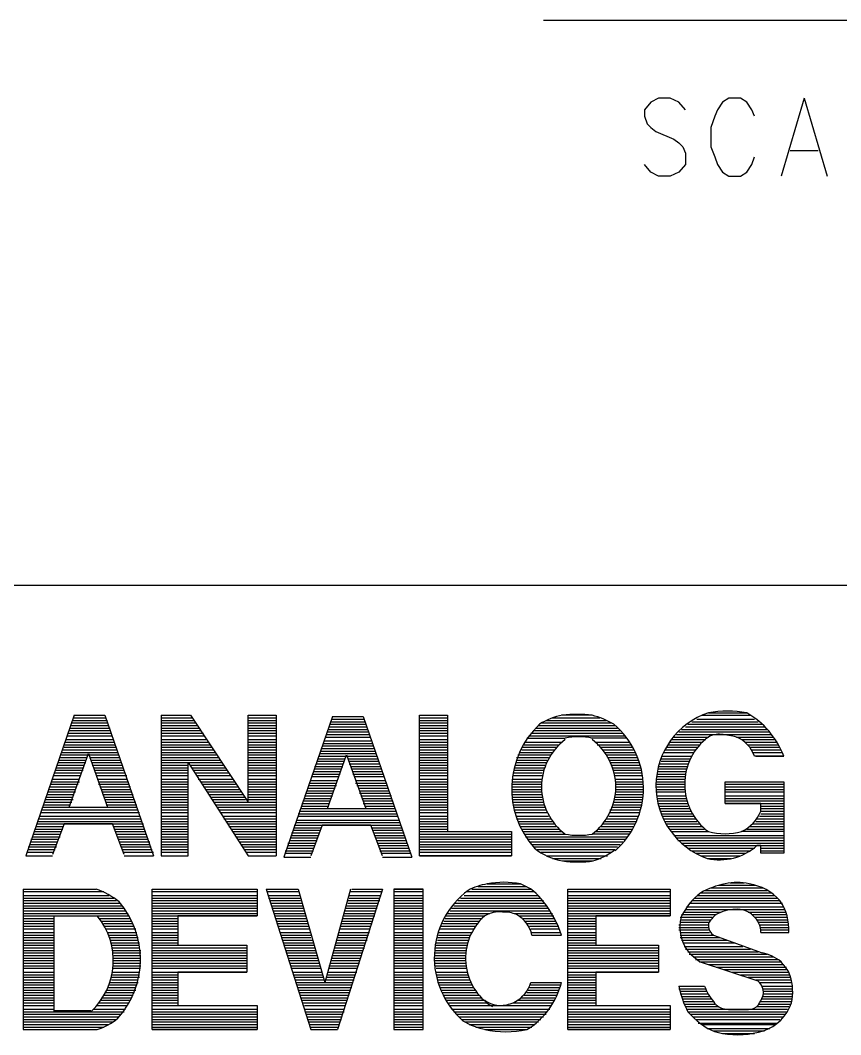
# Model space of a CAD drawing. Extents: x 11.9 to 28.1, y 10.8 to 21.2.
# Drawn here: x 25.938 to 26.579, y 11.697 to 12.491 of the extents above; entities that cross this region are included whole.
import ezdxf

# ---------------------------------------------------------------- set-up
doc = ezdxf.new("R2010")
doc.units = 0
doc.header["$MEASUREMENT"] = 0
doc.layers.add('LAYNR1', color=2, linetype='Continuous')

msp = doc.modelspace()

# ---------------------------------------------------------------- linework, layer by layer
at = {"layer": 'LAYNR1', "color": 7}
for points in [[(26.347, 12.491), (26.997, 12.491)], [(26.458, 12.421), (26.453, 12.427), (26.446, 12.43), (26.437, 12.43), (26.431, 12.427), (26.426, 12.421), (26.426, 12.416)], [(26.512, 12.416), (26.51, 12.421), (26.506, 12.427), (26.501, 12.43), (26.492, 12.43), (26.487, 12.427), (26.483, 12.421), (26.481, 12.416)], [(26.551, 12.43), (26.533, 12.369)], [(26.551, 12.43), (26.569, 12.369)], [(26.426, 12.416), (26.428, 12.41), (26.431, 12.407), (26.435, 12.404), (26.449, 12.398), (26.453, 12.395), (26.456, 12.392)], [(26.481, 12.416), (26.478, 12.407), (26.478, 12.392)], [(26.456, 12.392), (26.458, 12.387), (26.458, 12.378), (26.453, 12.372), (26.446, 12.369)], [(26.478, 12.392), (26.481, 12.384), (26.483, 12.378), (26.487, 12.372), (26.492, 12.369)], [(26.54, 12.389), (26.562, 12.389)], [(26.501, 12.369), (26.506, 12.372), (26.51, 12.378), (26.512, 12.384)], [(26.437, 12.369), (26.431, 12.372), (26.426, 12.378)], [(26.446, 12.369), (26.437, 12.369)], [(26.492, 12.369), (26.501, 12.369)], [(23.389, 12.049), (28.093, 12.049)], [(25.98, 11.947), (25.942, 11.837)], [(25.979, 11.943), (26.006, 11.943)], [(25.98, 11.947), (26.004, 11.947)], [(25.98, 11.945), (26.005, 11.945)], [(26.004, 11.947), (26.042, 11.837)], [(26.048, 11.947), (26.048, 11.837)], [(26.048, 11.947), (26.071, 11.947)], [(26.048, 11.945), (26.072, 11.945)], [(26.048, 11.943), (26.074, 11.943)], [(26.071, 11.947), (26.116, 11.879)], [(26.116, 11.947), (26.138, 11.947)], [(26.116, 11.879), (26.116, 11.947)], [(26.116, 11.947), (26.138, 11.947)], [(26.116, 11.945), (26.138, 11.945)], [(26.116, 11.943), (26.138, 11.943)], [(26.138, 11.947), (26.138, 11.837)], [(26.182, 11.946), (26.144, 11.836)], [(26.181, 11.944), (26.207, 11.944)], [(26.181, 11.942), (26.207, 11.942)], [(26.182, 11.946), (26.206, 11.946)], [(26.206, 11.946), (26.244, 11.836)], [(26.25, 11.947), (26.272, 11.947)], [(26.25, 11.837), (26.25, 11.947)], [(26.25, 11.947), (26.272, 11.947)], [(26.25, 11.945), (26.272, 11.945)], [(26.25, 11.943), (26.272, 11.943)], [(26.272, 11.947), (26.272, 11.856)], [(26.349, 11.943), (26.396, 11.943)], [(26.354, 11.945), (26.391, 11.945)], [(26.385, 11.947), (26.361, 11.947)], [(26.463, 11.942), (26.515, 11.942)], [(26.467, 11.944), (26.512, 11.944)], [(26.471, 11.947), (26.509, 11.947)], [(26.476, 11.949), (26.506, 11.949)], [(25.976, 11.935), (26.008, 11.935)], [(25.977, 11.939), (26.007, 11.939)], [(25.977, 11.937), (26.008, 11.937)], [(25.978, 11.941), (26.006, 11.941)], [(26.048, 11.941), (26.075, 11.941)], [(26.048, 11.939), (26.077, 11.939)], [(26.048, 11.937), (26.078, 11.937)], [(26.048, 11.935), (26.079, 11.935)], [(26.116, 11.941), (26.138, 11.941)], [(26.116, 11.939), (26.138, 11.939)], [(26.116, 11.937), (26.138, 11.937)], [(26.116, 11.935), (26.138, 11.935)], [(26.178, 11.934), (26.21, 11.934)], [(26.179, 11.938), (26.209, 11.938)], [(26.179, 11.936), (26.209, 11.936)], [(26.18, 11.94), (26.208, 11.94)], [(26.25, 11.941), (26.272, 11.941)], [(26.25, 11.939), (26.272, 11.939)], [(26.25, 11.937), (26.272, 11.937)], [(26.25, 11.935), (26.272, 11.935)], [(26.339, 11.935), (26.407, 11.935)], [(26.341, 11.937), (26.405, 11.937)], [(26.343, 11.939), (26.403, 11.939)], [(26.345, 11.941), (26.4, 11.941)], [(26.453, 11.934), (26.524, 11.934)], [(26.455, 11.936), (26.522, 11.936)], [(26.458, 11.938), (26.52, 11.938)], [(26.46, 11.94), (26.518, 11.94)], [(25.973, 11.926), (26.011, 11.926)], [(25.974, 11.928), (26.011, 11.928)], [(25.975, 11.933), (26.009, 11.933)], [(25.975, 11.931), (26.01, 11.931)], [(26.048, 11.933), (26.081, 11.933)], [(26.048, 11.931), (26.082, 11.931)], [(26.048, 11.928), (26.083, 11.928)], [(26.048, 11.926), (26.085, 11.926)], [(26.116, 11.933), (26.138, 11.933)], [(26.116, 11.931), (26.138, 11.931)], [(26.116, 11.928), (26.138, 11.928)], [(26.116, 11.926), (26.138, 11.926)], [(26.176, 11.93), (26.212, 11.93)], [(26.176, 11.927), (26.212, 11.927)], [(26.177, 11.932), (26.211, 11.932)], [(26.25, 11.933), (26.272, 11.933)], [(26.25, 11.931), (26.272, 11.931)], [(26.25, 11.928), (26.272, 11.928)], [(26.25, 11.926), (26.272, 11.926)], [(26.333, 11.926), (26.361, 11.926)], [(26.334, 11.929), (26.364, 11.929)], [(26.336, 11.931), (26.411, 11.931)], [(26.337, 11.933), (26.409, 11.933)], [(26.412, 11.929), (26.384, 11.929)], [(26.388, 11.926), (26.414, 11.926)], [(26.446, 11.926), (26.471, 11.926)], [(26.447, 11.928), (26.474, 11.928)], [(26.449, 11.93), (26.476, 11.93)], [(26.451, 11.932), (26.525, 11.932)], [(26.498, 11.93), (26.527, 11.93)], [(26.502, 11.928), (26.528, 11.928)], [(26.505, 11.926), (26.53, 11.926)], [(25.97, 11.918), (26.014, 11.918)], [(25.971, 11.92), (26.013, 11.92)], [(25.972, 11.924), (26.012, 11.924)], [(25.972, 11.922), (26.013, 11.922)], [(26.048, 11.924), (26.086, 11.924)], [(26.048, 11.922), (26.087, 11.922)], [(26.048, 11.92), (26.089, 11.92)], [(26.048, 11.918), (26.09, 11.918)], [(26.116, 11.924), (26.138, 11.924)], [(26.116, 11.922), (26.138, 11.922)], [(26.116, 11.92), (26.138, 11.92)], [(26.116, 11.918), (26.138, 11.918)], [(26.173, 11.921), (26.214, 11.921)], [(26.173, 11.919), (26.215, 11.919)], [(26.174, 11.923), (26.214, 11.923)], [(26.175, 11.925), (26.213, 11.925)], [(26.25, 11.924), (26.272, 11.924)], [(26.25, 11.922), (26.272, 11.922)], [(26.25, 11.92), (26.272, 11.92)], [(26.25, 11.918), (26.272, 11.918)], [(26.328, 11.918), (26.354, 11.918)], [(26.33, 11.922), (26.357, 11.922)], [(26.33, 11.92), (26.355, 11.92)], [(26.332, 11.924), (26.359, 11.924)], [(26.389, 11.924), (26.415, 11.924)], [(26.392, 11.922), (26.416, 11.922)], [(26.393, 11.92), (26.418, 11.92)], [(26.395, 11.918), (26.419, 11.918)], [(26.441, 11.918), (26.465, 11.918)], [(26.442, 11.92), (26.466, 11.92)], [(26.443, 11.922), (26.468, 11.922)], [(26.445, 11.924), (26.469, 11.924)], [(26.507, 11.924), (26.531, 11.924)], [(26.509, 11.922), (26.532, 11.922)], [(26.51, 11.92), (26.533, 11.92)], [(26.511, 11.918), (26.534, 11.918)], [(25.967, 11.91), (25.989, 11.91)], [(25.968, 11.912), (25.989, 11.912)], [(25.969, 11.914), (25.99, 11.914)], [(25.97, 11.916), (26.015, 11.916)], [(25.976, 11.875), (25.991, 11.917)], [(25.991, 11.917), (26.006, 11.875)], [(25.992, 11.914), (26.016, 11.914)], [(25.993, 11.912), (26.016, 11.912)], [(25.994, 11.91), (26.017, 11.91)], [(26.048, 11.916), (26.091, 11.916)], [(26.048, 11.914), (26.093, 11.914)], [(26.048, 11.912), (26.094, 11.912)], [(26.048, 11.91), (26.096, 11.91)], [(26.069, 11.837), (26.069, 11.91)], [(26.069, 11.91), (26.116, 11.837)], [(26.116, 11.916), (26.138, 11.916)], [(26.116, 11.914), (26.138, 11.914)], [(26.116, 11.912), (26.138, 11.912)], [(26.116, 11.91), (26.138, 11.91)], [(26.17, 11.911), (26.191, 11.911)], [(26.171, 11.915), (26.217, 11.915)], [(26.171, 11.913), (26.192, 11.913)], [(26.172, 11.917), (26.216, 11.917)], [(26.178, 11.874), (26.193, 11.916)], [(26.193, 11.916), (26.208, 11.874)], [(26.194, 11.913), (26.217, 11.913)], [(26.195, 11.911), (26.218, 11.911)], [(26.25, 11.916), (26.272, 11.916)], [(26.25, 11.914), (26.272, 11.914)], [(26.25, 11.912), (26.272, 11.912)], [(26.25, 11.91), (26.272, 11.91)], [(26.325, 11.91), (26.349, 11.91)], [(26.326, 11.914), (26.351, 11.914)], [(26.326, 11.912), (26.35, 11.912)], [(26.327, 11.916), (26.353, 11.916)], [(26.396, 11.916), (26.42, 11.916)], [(26.397, 11.914), (26.42, 11.914)], [(26.399, 11.912), (26.421, 11.912)], [(26.399, 11.91), (26.422, 11.91)], [(26.439, 11.913), (26.462, 11.913)], [(26.439, 11.911), (26.461, 11.911)], [(26.44, 11.915), (26.463, 11.915)], [(26.535, 11.915), (26.512, 11.915)], [(26.513, 11.915), (26.535, 11.915)], [(25.964, 11.902), (25.986, 11.902)], [(25.965, 11.904), (25.987, 11.904)], [(25.966, 11.906), (25.987, 11.906)], [(25.967, 11.908), (25.988, 11.908)], [(25.994, 11.908), (26.018, 11.908)], [(25.995, 11.906), (26.018, 11.906)], [(25.996, 11.904), (26.019, 11.904)], [(25.997, 11.902), (26.02, 11.902)], [(26.048, 11.908), (26.069, 11.908)], [(26.048, 11.906), (26.069, 11.906)], [(26.048, 11.904), (26.069, 11.904)], [(26.048, 11.902), (26.069, 11.902)], [(26.071, 11.908), (26.097, 11.908)], [(26.072, 11.906), (26.098, 11.906)], [(26.073, 11.904), (26.099, 11.904)], [(26.075, 11.902), (26.101, 11.902)], [(26.116, 11.908), (26.138, 11.908)], [(26.116, 11.906), (26.138, 11.906)], [(26.116, 11.904), (26.138, 11.904)], [(26.116, 11.902), (26.138, 11.902)], [(26.167, 11.903), (26.188, 11.903)], [(26.168, 11.907), (26.19, 11.907)], [(26.168, 11.905), (26.189, 11.905)], [(26.169, 11.909), (26.19, 11.909)], [(26.195, 11.909), (26.219, 11.909)], [(26.196, 11.907), (26.219, 11.907)], [(26.197, 11.905), (26.22, 11.905)], [(26.198, 11.903), (26.221, 11.903)], [(26.25, 11.908), (26.272, 11.908)], [(26.25, 11.906), (26.272, 11.906)], [(26.25, 11.904), (26.272, 11.904)], [(26.25, 11.902), (26.272, 11.902)], [(26.323, 11.902), (26.346, 11.902)], [(26.324, 11.906), (26.348, 11.906)], [(26.324, 11.904), (26.347, 11.904)], [(26.325, 11.908), (26.348, 11.908)], [(26.4, 11.908), (26.423, 11.908)], [(26.401, 11.906), (26.423, 11.906)], [(26.402, 11.904), (26.424, 11.904)], [(26.402, 11.902), (26.424, 11.902)], [(26.436, 11.903), (26.459, 11.903)], [(26.437, 11.907), (26.46, 11.907)], [(26.437, 11.905), (26.459, 11.905)], [(26.438, 11.909), (26.46, 11.909)], [(25.962, 11.895), (25.984, 11.895)], [(25.963, 11.897), (25.984, 11.897)], [(25.964, 11.9), (25.985, 11.9)], [(25.997, 11.9), (26.021, 11.9)], [(25.998, 11.897), (26.021, 11.897)], [(25.999, 11.895), (26.022, 11.895)], [(26.048, 11.9), (26.069, 11.9)], [(26.048, 11.897), (26.069, 11.897)], [(26.048, 11.895), (26.069, 11.895)], [(26.076, 11.9), (26.102, 11.9)], [(26.077, 11.897), (26.104, 11.897)], [(26.079, 11.895), (26.105, 11.895)], [(26.116, 11.9), (26.138, 11.9)], [(26.116, 11.897), (26.138, 11.897)], [(26.116, 11.895), (26.138, 11.895)], [(26.164, 11.894), (26.185, 11.894)], [(26.165, 11.896), (26.186, 11.896)], [(26.166, 11.901), (26.188, 11.901)], [(26.166, 11.899), (26.187, 11.899)], [(26.198, 11.901), (26.222, 11.901)], [(26.199, 11.899), (26.222, 11.899)], [(26.2, 11.896), (26.223, 11.896)], [(26.2, 11.894), (26.224, 11.894)], [(26.25, 11.9), (26.272, 11.9)], [(26.25, 11.897), (26.272, 11.897)], [(26.25, 11.895), (26.272, 11.895)], [(26.323, 11.9), (26.346, 11.9)], [(26.323, 11.897), (26.346, 11.897)], [(26.323, 11.895), (26.346, 11.895)], [(26.403, 11.9), (26.424, 11.9)], [(26.403, 11.897), (26.424, 11.897)], [(26.403, 11.895), (26.425, 11.895)], [(26.435, 11.895), (26.458, 11.895)], [(26.436, 11.901), (26.458, 11.901)], [(26.436, 11.899), (26.458, 11.899)], [(26.436, 11.897), (26.458, 11.897)], [(26.489, 11.895), (26.535, 11.895)], [(26.489, 11.878), (26.489, 11.895)], [(26.489, 11.895), (26.535, 11.895)], [(26.535, 11.895), (26.535, 11.839)], [(25.959, 11.887), (25.981, 11.887)], [(25.96, 11.889), (25.981, 11.889)], [(25.961, 11.891), (25.982, 11.891)], [(25.962, 11.893), (25.983, 11.893)], [(25.999, 11.893), (26.023, 11.893)], [(26, 11.891), (26.024, 11.891)], [(26.001, 11.889), (26.024, 11.889)], [(26.002, 11.887), (26.025, 11.887)], [(26.048, 11.893), (26.069, 11.893)], [(26.048, 11.891), (26.069, 11.891)], [(26.048, 11.889), (26.069, 11.889)], [(26.048, 11.887), (26.069, 11.887)], [(26.08, 11.893), (26.106, 11.893)], [(26.081, 11.891), (26.108, 11.891)], [(26.083, 11.889), (26.109, 11.889)], [(26.084, 11.887), (26.11, 11.887)], [(26.116, 11.893), (26.138, 11.893)], [(26.116, 11.891), (26.138, 11.891)], [(26.116, 11.889), (26.138, 11.889)], [(26.116, 11.887), (26.138, 11.887)], [(26.161, 11.886), (26.182, 11.886)], [(26.162, 11.888), (26.183, 11.888)], [(26.163, 11.892), (26.185, 11.892)], [(26.163, 11.89), (26.184, 11.89)], [(26.201, 11.892), (26.225, 11.892)], [(26.202, 11.89), (26.225, 11.89)], [(26.203, 11.888), (26.226, 11.888)], [(26.203, 11.886), (26.227, 11.886)], [(26.25, 11.893), (26.272, 11.893)], [(26.25, 11.891), (26.272, 11.891)], [(26.25, 11.889), (26.272, 11.889)], [(26.25, 11.887), (26.272, 11.887)], [(26.322, 11.893), (26.345, 11.893)], [(26.322, 11.891), (26.345, 11.891)], [(26.322, 11.889), (26.345, 11.889)], [(26.322, 11.887), (26.346, 11.887)], [(26.403, 11.893), (26.425, 11.893)], [(26.403, 11.891), (26.425, 11.891)], [(26.403, 11.889), (26.425, 11.889)], [(26.403, 11.887), (26.425, 11.887)], [(26.435, 11.893), (26.457, 11.893)], [(26.435, 11.891), (26.458, 11.891)], [(26.435, 11.889), (26.458, 11.889)], [(26.436, 11.887), (26.458, 11.887)], [(26.489, 11.893), (26.535, 11.893)], [(26.489, 11.891), (26.535, 11.891)], [(26.489, 11.889), (26.535, 11.889)], [(26.489, 11.887), (26.535, 11.887)], [(25.957, 11.881), (25.979, 11.881)], [(25.957, 11.879), (25.978, 11.879)], [(25.958, 11.883), (25.979, 11.883)], [(25.959, 11.885), (25.98, 11.885)], [(26.002, 11.885), (26.026, 11.885)], [(26.003, 11.883), (26.026, 11.883)], [(26.004, 11.881), (26.027, 11.881)], [(26.005, 11.879), (26.028, 11.879)], [(26.048, 11.885), (26.069, 11.885)], [(26.048, 11.883), (26.069, 11.883)], [(26.048, 11.881), (26.069, 11.881)], [(26.048, 11.879), (26.069, 11.879)], [(26.085, 11.885), (26.112, 11.885)], [(26.087, 11.883), (26.113, 11.883)], [(26.088, 11.881), (26.114, 11.881)], [(26.089, 11.879), (26.138, 11.879)], [(26.116, 11.885), (26.138, 11.885)], [(26.116, 11.883), (26.138, 11.883)], [(26.116, 11.881), (26.138, 11.881)], [(26.158, 11.878), (26.179, 11.878)], [(26.159, 11.88), (26.18, 11.88)], [(26.16, 11.884), (26.182, 11.884)], [(26.16, 11.882), (26.181, 11.882)], [(26.204, 11.884), (26.228, 11.884)], [(26.205, 11.882), (26.228, 11.882)], [(26.206, 11.88), (26.229, 11.88)], [(26.206, 11.878), (26.23, 11.878)], [(26.25, 11.885), (26.272, 11.885)], [(26.25, 11.883), (26.272, 11.883)], [(26.25, 11.881), (26.272, 11.881)], [(26.25, 11.879), (26.272, 11.879)], [(26.322, 11.885), (26.346, 11.885)], [(26.323, 11.883), (26.346, 11.883)], [(26.323, 11.881), (26.346, 11.881)], [(26.323, 11.879), (26.347, 11.879)], [(26.402, 11.881), (26.424, 11.881)], [(26.402, 11.879), (26.424, 11.879)], [(26.403, 11.885), (26.425, 11.885)], [(26.403, 11.883), (26.425, 11.883)], [(26.436, 11.884), (26.458, 11.884)], [(26.436, 11.882), (26.459, 11.882)], [(26.436, 11.88), (26.459, 11.88)], [(26.437, 11.878), (26.46, 11.878)], [(26.489, 11.884), (26.535, 11.884)], [(26.489, 11.882), (26.535, 11.882)], [(26.489, 11.88), (26.535, 11.88)], [(26.489, 11.878), (26.535, 11.878)], [(26.517, 11.878), (26.489, 11.878)], [(26.517, 11.872), (26.517, 11.878)], [(25.954, 11.873), (26.03, 11.873)], [(25.954, 11.871), (26.031, 11.871)], [(25.955, 11.875), (26.029, 11.875)], [(25.956, 11.877), (25.977, 11.877)], [(25.976, 11.875), (26.006, 11.875)], [(26.005, 11.877), (26.029, 11.877)], [(26.048, 11.877), (26.069, 11.877)], [(26.048, 11.875), (26.069, 11.875)], [(26.048, 11.873), (26.069, 11.873)], [(26.048, 11.871), (26.069, 11.871)], [(26.091, 11.877), (26.138, 11.877)], [(26.092, 11.875), (26.138, 11.875)], [(26.093, 11.873), (26.138, 11.873)], [(26.095, 11.871), (26.138, 11.871)], [(26.156, 11.872), (26.232, 11.872)], [(26.157, 11.874), (26.231, 11.874)], [(26.158, 11.876), (26.179, 11.876)], [(26.178, 11.874), (26.208, 11.874)], [(26.207, 11.876), (26.23, 11.876)], [(26.25, 11.877), (26.272, 11.877)], [(26.25, 11.875), (26.272, 11.875)], [(26.25, 11.873), (26.272, 11.873)], [(26.25, 11.871), (26.272, 11.871)], [(26.324, 11.877), (26.348, 11.877)], [(26.324, 11.875), (26.348, 11.875)], [(26.324, 11.873), (26.349, 11.873)], [(26.325, 11.871), (26.35, 11.871)], [(26.399, 11.873), (26.423, 11.873)], [(26.399, 11.871), (26.422, 11.871)], [(26.4, 11.875), (26.423, 11.875)], [(26.401, 11.877), (26.424, 11.877)], [(26.437, 11.876), (26.46, 11.876)], [(26.438, 11.874), (26.461, 11.874)], [(26.439, 11.872), (26.462, 11.872)], [(26.517, 11.876), (26.535, 11.876)], [(26.517, 11.874), (26.535, 11.874)], [(26.517, 11.872), (26.535, 11.872)], [(25.951, 11.864), (26.033, 11.864)], [(25.952, 11.866), (26.032, 11.866)], [(25.953, 11.868), (26.031, 11.868)], [(26.048, 11.868), (26.069, 11.868)], [(26.048, 11.866), (26.069, 11.866)], [(26.048, 11.864), (26.069, 11.864)], [(26.096, 11.868), (26.138, 11.868)], [(26.097, 11.866), (26.138, 11.866)], [(26.099, 11.864), (26.138, 11.864)], [(26.153, 11.863), (26.235, 11.863)], [(26.154, 11.865), (26.234, 11.865)], [(26.155, 11.87), (26.232, 11.87)], [(26.155, 11.868), (26.233, 11.868)], [(26.25, 11.868), (26.272, 11.868)], [(26.25, 11.866), (26.272, 11.866)], [(26.25, 11.864), (26.272, 11.864)], [(26.326, 11.868), (26.351, 11.868)], [(26.326, 11.866), (26.353, 11.866)], [(26.327, 11.864), (26.354, 11.864)], [(26.395, 11.864), (26.42, 11.864)], [(26.396, 11.866), (26.42, 11.866)], [(26.398, 11.868), (26.421, 11.868)], [(26.439, 11.87), (26.463, 11.87)], [(26.44, 11.868), (26.465, 11.868)], [(26.441, 11.866), (26.466, 11.866)], [(26.442, 11.864), (26.467, 11.864)], [(26.513, 11.864), (26.535, 11.864)], [(26.514, 11.866), (26.535, 11.866)], [(26.516, 11.868), (26.535, 11.868)], [(26.517, 11.87), (26.535, 11.87)], [(25.949, 11.858), (25.971, 11.858)], [(25.949, 11.856), (25.97, 11.856)], [(25.95, 11.86), (25.971, 11.86)], [(25.951, 11.862), (26.034, 11.862)], [(25.972, 11.862), (25.963, 11.838)], [(26.01, 11.862), (25.972, 11.862)], [(26.019, 11.838), (26.01, 11.862)], [(26.011, 11.86), (26.034, 11.86)], [(26.012, 11.858), (26.035, 11.858)], [(26.012, 11.856), (26.036, 11.856)], [(26.048, 11.862), (26.069, 11.862)], [(26.048, 11.86), (26.069, 11.86)], [(26.048, 11.858), (26.069, 11.858)], [(26.048, 11.856), (26.069, 11.856)], [(26.1, 11.862), (26.138, 11.862)], [(26.101, 11.86), (26.138, 11.86)], [(26.103, 11.858), (26.138, 11.858)], [(26.104, 11.856), (26.138, 11.856)], [(26.15, 11.855), (26.172, 11.855)], [(26.151, 11.857), (26.172, 11.857)], [(26.152, 11.861), (26.235, 11.861)], [(26.152, 11.859), (26.173, 11.859)], [(26.174, 11.861), (26.165, 11.837)], [(26.212, 11.861), (26.174, 11.861)], [(26.221, 11.837), (26.212, 11.861)], [(26.213, 11.859), (26.236, 11.859)], [(26.213, 11.857), (26.237, 11.857)], [(26.214, 11.855), (26.238, 11.855)], [(26.25, 11.862), (26.272, 11.862)], [(26.25, 11.86), (26.272, 11.86)], [(26.25, 11.858), (26.272, 11.858)], [(26.25, 11.856), (26.322, 11.856)], [(26.272, 11.856), (26.322, 11.856)], [(26.322, 11.856), (26.322, 11.837)], [(26.328, 11.862), (26.355, 11.862)], [(26.329, 11.86), (26.357, 11.86)], [(26.33, 11.858), (26.359, 11.858)], [(26.331, 11.856), (26.361, 11.856)], [(26.388, 11.856), (26.415, 11.856)], [(26.39, 11.858), (26.416, 11.858)], [(26.392, 11.86), (26.418, 11.86)], [(26.393, 11.862), (26.419, 11.862)], [(26.443, 11.862), (26.469, 11.862)], [(26.444, 11.86), (26.471, 11.86)], [(26.446, 11.858), (26.473, 11.858)], [(26.447, 11.856), (26.476, 11.856)], [(26.535, 11.856), (26.502, 11.856)], [(26.506, 11.858), (26.535, 11.858)], [(26.508, 11.86), (26.535, 11.86)], [(26.511, 11.862), (26.535, 11.862)], [(25.946, 11.85), (25.968, 11.85)], [(25.946, 11.848), (25.967, 11.848)], [(25.947, 11.852), (25.969, 11.852)], [(25.948, 11.854), (25.969, 11.854)], [(26.013, 11.854), (26.036, 11.854)], [(26.014, 11.852), (26.037, 11.852)], [(26.014, 11.85), (26.038, 11.85)], [(26.015, 11.848), (26.039, 11.848)], [(26.048, 11.854), (26.069, 11.854)], [(26.048, 11.852), (26.069, 11.852)], [(26.048, 11.85), (26.069, 11.85)], [(26.048, 11.848), (26.069, 11.848)], [(26.105, 11.854), (26.138, 11.854)], [(26.107, 11.852), (26.138, 11.852)], [(26.108, 11.85), (26.138, 11.85)], [(26.109, 11.848), (26.138, 11.848)], [(26.147, 11.847), (26.169, 11.847)], [(26.148, 11.849), (26.17, 11.849)], [(26.149, 11.851), (26.17, 11.851)], [(26.15, 11.853), (26.171, 11.853)], [(26.215, 11.853), (26.238, 11.853)], [(26.216, 11.851), (26.239, 11.851)], [(26.216, 11.849), (26.24, 11.849)], [(26.217, 11.847), (26.24, 11.847)], [(26.25, 11.854), (26.322, 11.854)], [(26.25, 11.852), (26.322, 11.852)], [(26.25, 11.85), (26.322, 11.85)], [(26.25, 11.848), (26.322, 11.848)], [(26.332, 11.854), (26.364, 11.854)], [(26.333, 11.852), (26.412, 11.852)], [(26.335, 11.85), (26.411, 11.85)], [(26.336, 11.848), (26.409, 11.848)], [(26.414, 11.854), (26.385, 11.854)], [(26.449, 11.853), (26.535, 11.853)], [(26.451, 11.851), (26.535, 11.851)], [(26.452, 11.849), (26.535, 11.849)], [(26.455, 11.847), (26.535, 11.847)], [(25.943, 11.84), (25.964, 11.84)], [(25.944, 11.844), (25.966, 11.844)], [(25.944, 11.842), (25.965, 11.842)], [(25.945, 11.846), (25.966, 11.846)], [(26.016, 11.846), (26.039, 11.846)], [(26.017, 11.844), (26.04, 11.844)], [(26.018, 11.842), (26.041, 11.842)], [(26.018, 11.84), (26.042, 11.84)], [(26.048, 11.846), (26.069, 11.846)], [(26.048, 11.844), (26.069, 11.844)], [(26.048, 11.842), (26.069, 11.842)], [(26.048, 11.84), (26.069, 11.84)], [(26.111, 11.846), (26.138, 11.846)], [(26.112, 11.844), (26.138, 11.844)], [(26.113, 11.842), (26.138, 11.842)], [(26.115, 11.84), (26.138, 11.84)], [(26.145, 11.841), (26.167, 11.841)], [(26.145, 11.839), (26.166, 11.839)], [(26.146, 11.843), (26.167, 11.843)], [(26.147, 11.845), (26.168, 11.845)], [(26.218, 11.845), (26.241, 11.845)], [(26.219, 11.843), (26.242, 11.843)], [(26.219, 11.841), (26.243, 11.841)], [(26.22, 11.839), (26.243, 11.839)], [(26.25, 11.846), (26.322, 11.846)], [(26.25, 11.844), (26.322, 11.844)], [(26.25, 11.842), (26.322, 11.842)], [(26.25, 11.84), (26.322, 11.84)], [(26.338, 11.846), (26.407, 11.846)], [(26.34, 11.844), (26.405, 11.844)], [(26.342, 11.842), (26.403, 11.842)], [(26.345, 11.84), (26.4, 11.84)], [(26.457, 11.845), (26.535, 11.845)], [(26.46, 11.843), (26.512, 11.843)], [(26.463, 11.841), (26.509, 11.841)], [(26.466, 11.839), (26.505, 11.839)], [(26.517, 11.845), (26.514, 11.845)], [(26.517, 11.839), (26.517, 11.845)], [(26.517, 11.843), (26.535, 11.843)], [(26.517, 11.841), (26.535, 11.841)], [(26.535, 11.839), (26.517, 11.839)], [(25.942, 11.837), (25.963, 11.837)], [(26.019, 11.837), (26.042, 11.837)], [(26.048, 11.837), (26.069, 11.837)], [(26.048, 11.837), (26.069, 11.837)], [(26.116, 11.837), (26.138, 11.837)], [(26.144, 11.836), (26.165, 11.836)], [(26.221, 11.836), (26.244, 11.836)], [(26.25, 11.837), (26.322, 11.837)], [(26.322, 11.837), (26.25, 11.837)], [(26.349, 11.837), (26.397, 11.837)], [(26.354, 11.835), (26.392, 11.835)], [(26.362, 11.833), (26.385, 11.833)], [(26.47, 11.837), (26.501, 11.837)], [(26.475, 11.835), (26.494, 11.835)], [(26.303, 11.815), (26.329, 11.815)], [(26.493, 11.816), (26.504, 11.816)], [(25.94, 11.811), (25.997, 11.811)], [(25.94, 11.811), (25.94, 11.701)], [(25.94, 11.809), (26.003, 11.809)], [(26.041, 11.811), (26.123, 11.811)], [(26.041, 11.811), (26.123, 11.811)], [(26.041, 11.701), (26.041, 11.811)], [(26.041, 11.809), (26.123, 11.809)], [(26.123, 11.811), (26.123, 11.79)], [(26.13, 11.811), (26.155, 11.811)], [(26.13, 11.811), (26.165, 11.701)], [(26.131, 11.809), (26.156, 11.809)], [(26.155, 11.811), (26.176, 11.738)], [(26.196, 11.811), (26.176, 11.738)], [(26.221, 11.811), (26.186, 11.701)], [(26.196, 11.809), (26.221, 11.809)], [(26.197, 11.811), (26.221, 11.811)], [(26.23, 11.811), (26.253, 11.811)], [(26.23, 11.811), (26.23, 11.701)], [(26.253, 11.811), (26.23, 11.811)], [(26.23, 11.809), (26.253, 11.809)], [(26.253, 11.701), (26.253, 11.811)], [(26.287, 11.809), (26.34, 11.809)], [(26.291, 11.811), (26.337, 11.811)], [(26.296, 11.813), (26.334, 11.813)], [(26.366, 11.811), (26.446, 11.811)], [(26.366, 11.811), (26.446, 11.811)], [(26.366, 11.701), (26.366, 11.811)], [(26.366, 11.809), (26.446, 11.809)], [(26.446, 11.811), (26.446, 11.79)], [(26.47, 11.808), (26.526, 11.808)], [(26.473, 11.81), (26.522, 11.81)], [(26.478, 11.812), (26.519, 11.812)], [(26.484, 11.814), (26.513, 11.814)], [(25.94, 11.806), (26.007, 11.806)], [(25.94, 11.804), (26.011, 11.804)], [(25.94, 11.802), (26.013, 11.802)], [(25.94, 11.8), (26.016, 11.8)], [(26.041, 11.806), (26.123, 11.806)], [(26.041, 11.804), (26.123, 11.804)], [(26.041, 11.802), (26.123, 11.802)], [(26.041, 11.8), (26.123, 11.8)], [(26.132, 11.806), (26.156, 11.806)], [(26.132, 11.804), (26.157, 11.804)], [(26.133, 11.802), (26.157, 11.802)], [(26.134, 11.8), (26.158, 11.8)], [(26.194, 11.802), (26.219, 11.802)], [(26.194, 11.8), (26.218, 11.8)], [(26.195, 11.806), (26.22, 11.806)], [(26.195, 11.804), (26.219, 11.804)], [(26.23, 11.806), (26.253, 11.806)], [(26.23, 11.804), (26.253, 11.804)], [(26.23, 11.802), (26.253, 11.802)], [(26.23, 11.8), (26.253, 11.8)], [(26.278, 11.8), (26.348, 11.8)], [(26.28, 11.802), (26.347, 11.802)], [(26.282, 11.804), (26.345, 11.804)], [(26.285, 11.806), (26.343, 11.806)], [(26.366, 11.806), (26.446, 11.806)], [(26.366, 11.804), (26.446, 11.804)], [(26.366, 11.802), (26.446, 11.802)], [(26.366, 11.8), (26.446, 11.8)], [(26.461, 11.8), (26.534, 11.8)], [(26.463, 11.802), (26.532, 11.802)], [(26.465, 11.804), (26.53, 11.804)], [(26.467, 11.806), (26.528, 11.806)], [(25.94, 11.798), (26.017, 11.798)], [(25.94, 11.796), (26.019, 11.796)], [(25.94, 11.794), (26.02, 11.794)], [(25.94, 11.792), (26.022, 11.792)], [(26.041, 11.798), (26.123, 11.798)], [(26.041, 11.796), (26.123, 11.796)], [(26.041, 11.794), (26.123, 11.794)], [(26.041, 11.792), (26.123, 11.792)], [(26.134, 11.798), (26.159, 11.798)], [(26.135, 11.796), (26.159, 11.796)], [(26.136, 11.794), (26.16, 11.794)], [(26.136, 11.792), (26.16, 11.792)], [(26.191, 11.792), (26.215, 11.792)], [(26.192, 11.796), (26.217, 11.796)], [(26.192, 11.794), (26.216, 11.794)], [(26.193, 11.798), (26.217, 11.798)], [(26.23, 11.798), (26.253, 11.798)], [(26.23, 11.796), (26.253, 11.796)], [(26.23, 11.794), (26.253, 11.794)], [(26.23, 11.792), (26.253, 11.792)], [(26.272, 11.792), (26.305, 11.792)], [(26.274, 11.794), (26.317, 11.794)], [(26.275, 11.796), (26.319, 11.796)], [(26.277, 11.798), (26.35, 11.798)], [(26.316, 11.794), (26.352, 11.794)], [(26.319, 11.796), (26.351, 11.796)], [(26.324, 11.792), (26.354, 11.792)], [(26.366, 11.798), (26.446, 11.798)], [(26.366, 11.796), (26.446, 11.796)], [(26.366, 11.794), (26.446, 11.794)], [(26.366, 11.792), (26.446, 11.792)], [(26.455, 11.791), (26.482, 11.791)], [(26.457, 11.793), (26.486, 11.793)], [(26.458, 11.795), (26.536, 11.795)], [(26.459, 11.797), (26.535, 11.797)], [(26.507, 11.793), (26.536, 11.793)], [(26.51, 11.791), (26.537, 11.791)], [(25.94, 11.79), (26.023, 11.79)], [(25.94, 11.788), (25.964, 11.788)], [(25.94, 11.786), (25.964, 11.786)], [(25.94, 11.784), (25.964, 11.784)], [(25.964, 11.79), (25.964, 11.715)], [(25.964, 11.79), (25.998, 11.79)], [(26, 11.788), (26.024, 11.788)], [(26.001, 11.786), (26.025, 11.786)], [(26.003, 11.784), (26.026, 11.784)], [(26.041, 11.79), (26.123, 11.79)], [(26.041, 11.788), (26.061, 11.788)], [(26.041, 11.786), (26.061, 11.786)], [(26.041, 11.784), (26.061, 11.784)], [(26.123, 11.79), (26.061, 11.79)], [(26.061, 11.79), (26.061, 11.767)], [(26.137, 11.79), (26.161, 11.79)], [(26.138, 11.788), (26.162, 11.788)], [(26.138, 11.786), (26.162, 11.786)], [(26.139, 11.784), (26.163, 11.784)], [(26.189, 11.786), (26.213, 11.786)], [(26.189, 11.784), (26.213, 11.784)], [(26.19, 11.788), (26.214, 11.788)], [(26.191, 11.79), (26.215, 11.79)], [(26.23, 11.79), (26.253, 11.79)], [(26.23, 11.788), (26.253, 11.788)], [(26.23, 11.786), (26.253, 11.786)], [(26.23, 11.784), (26.253, 11.784)], [(26.268, 11.784), (26.296, 11.784)], [(26.269, 11.786), (26.297, 11.786)], [(26.27, 11.788), (26.299, 11.788)], [(26.271, 11.79), (26.301, 11.79)], [(26.328, 11.79), (26.355, 11.79)], [(26.331, 11.788), (26.356, 11.788)], [(26.333, 11.786), (26.357, 11.786)], [(26.334, 11.784), (26.358, 11.784)], [(26.366, 11.79), (26.446, 11.79)], [(26.366, 11.788), (26.388, 11.788)], [(26.366, 11.786), (26.388, 11.786)], [(26.366, 11.784), (26.388, 11.784)], [(26.446, 11.79), (26.388, 11.79)], [(26.388, 11.79), (26.388, 11.767)], [(26.453, 11.783), (26.476, 11.783)], [(26.454, 11.789), (26.479, 11.789)], [(26.454, 11.787), (26.478, 11.787)], [(26.454, 11.785), (26.476, 11.785)], [(26.476, 11.784), (26.476, 11.782)], [(26.512, 11.789), (26.538, 11.789)], [(26.514, 11.787), (26.538, 11.787)], [(26.515, 11.785), (26.538, 11.785)], [(26.516, 11.783), (26.539, 11.783)], [(25.94, 11.782), (25.964, 11.782)], [(25.94, 11.78), (25.964, 11.78)], [(25.94, 11.777), (25.964, 11.777)], [(25.94, 11.775), (25.964, 11.775)], [(26.004, 11.782), (26.027, 11.782)], [(26.005, 11.78), (26.028, 11.78)], [(26.006, 11.777), (26.029, 11.777)], [(26.007, 11.775), (26.029, 11.775)], [(26.041, 11.782), (26.061, 11.782)], [(26.041, 11.78), (26.061, 11.78)], [(26.041, 11.777), (26.061, 11.777)], [(26.041, 11.775), (26.061, 11.775)], [(26.14, 11.782), (26.163, 11.782)], [(26.14, 11.78), (26.164, 11.78)], [(26.141, 11.777), (26.165, 11.777)], [(26.142, 11.775), (26.165, 11.775)], [(26.186, 11.775), (26.21, 11.775)], [(26.187, 11.777), (26.211, 11.777)], [(26.188, 11.782), (26.212, 11.782)], [(26.188, 11.78), (26.211, 11.78)], [(26.23, 11.782), (26.253, 11.782)], [(26.23, 11.78), (26.253, 11.78)], [(26.23, 11.777), (26.253, 11.777)], [(26.23, 11.775), (26.253, 11.775)], [(26.265, 11.777), (26.291, 11.777)], [(26.265, 11.775), (26.29, 11.775)], [(26.266, 11.78), (26.293, 11.78)], [(26.267, 11.782), (26.294, 11.782)], [(26.336, 11.782), (26.359, 11.782)], [(26.337, 11.78), (26.359, 11.78)], [(26.338, 11.777), (26.36, 11.777)], [(26.338, 11.775), (26.361, 11.775)], [(26.366, 11.782), (26.388, 11.782)], [(26.366, 11.78), (26.388, 11.78)], [(26.366, 11.777), (26.388, 11.777)], [(26.366, 11.775), (26.388, 11.775)], [(26.453, 11.781), (26.476, 11.781)], [(26.453, 11.779), (26.476, 11.779)], [(26.454, 11.777), (26.477, 11.777)], [(26.454, 11.775), (26.48, 11.775)], [(26.48, 11.775), (26.518, 11.761)], [(26.517, 11.781), (26.539, 11.781)], [(26.517, 11.779), (26.539, 11.779)], [(26.517, 11.777), (26.539, 11.777)], [(25.94, 11.773), (25.964, 11.773)], [(25.94, 11.771), (25.964, 11.771)], [(25.94, 11.769), (25.964, 11.769)], [(25.94, 11.767), (25.964, 11.767)], [(26.008, 11.773), (26.03, 11.773)], [(26.008, 11.771), (26.03, 11.771)], [(26.009, 11.769), (26.031, 11.769)], [(26.009, 11.767), (26.031, 11.767)], [(26.041, 11.773), (26.061, 11.773)], [(26.041, 11.771), (26.061, 11.771)], [(26.041, 11.769), (26.061, 11.769)], [(26.041, 11.767), (26.115, 11.767)], [(26.061, 11.767), (26.115, 11.767)], [(26.115, 11.767), (26.115, 11.746)], [(26.142, 11.773), (26.165, 11.773)], [(26.143, 11.771), (26.166, 11.771)], [(26.144, 11.769), (26.167, 11.769)], [(26.144, 11.767), (26.168, 11.767)], [(26.184, 11.767), (26.207, 11.767)], [(26.185, 11.771), (26.209, 11.771)], [(26.185, 11.769), (26.208, 11.769)], [(26.186, 11.773), (26.209, 11.773)], [(26.23, 11.773), (26.253, 11.773)], [(26.23, 11.771), (26.253, 11.771)], [(26.23, 11.769), (26.253, 11.769)], [(26.23, 11.767), (26.253, 11.767)], [(26.263, 11.769), (26.288, 11.769)], [(26.263, 11.767), (26.287, 11.767)], [(26.264, 11.773), (26.289, 11.773)], [(26.264, 11.771), (26.289, 11.771)], [(26.366, 11.773), (26.388, 11.773)], [(26.366, 11.771), (26.388, 11.771)], [(26.366, 11.769), (26.388, 11.769)], [(26.366, 11.767), (26.437, 11.767)], [(26.388, 11.767), (26.437, 11.767)], [(26.437, 11.767), (26.437, 11.746)], [(26.454, 11.773), (26.485, 11.773)], [(26.455, 11.771), (26.491, 11.771)], [(26.456, 11.769), (26.497, 11.769)], [(25.94, 11.765), (25.964, 11.765)], [(25.94, 11.763), (25.964, 11.763)], [(25.94, 11.761), (25.964, 11.761)], [(25.94, 11.759), (25.964, 11.759)], [(26.01, 11.765), (26.031, 11.765)], [(26.01, 11.763), (26.032, 11.763)], [(26.01, 11.761), (26.032, 11.761)], [(26.011, 11.759), (26.032, 11.759)], [(26.041, 11.765), (26.115, 11.765)], [(26.041, 11.763), (26.115, 11.763)], [(26.041, 11.761), (26.115, 11.761)], [(26.041, 11.759), (26.115, 11.759)], [(26.145, 11.765), (26.168, 11.765)], [(26.146, 11.763), (26.169, 11.763)], [(26.146, 11.761), (26.169, 11.761)], [(26.147, 11.759), (26.17, 11.759)], [(26.182, 11.761), (26.205, 11.761)], [(26.182, 11.759), (26.205, 11.759)], [(26.183, 11.763), (26.206, 11.763)], [(26.184, 11.765), (26.207, 11.765)], [(26.23, 11.765), (26.253, 11.765)], [(26.23, 11.763), (26.253, 11.763)], [(26.23, 11.761), (26.253, 11.761)], [(26.23, 11.759), (26.253, 11.759)], [(26.262, 11.765), (26.287, 11.765)], [(26.262, 11.763), (26.287, 11.763)], [(26.262, 11.761), (26.286, 11.761)], [(26.262, 11.759), (26.286, 11.759)], [(26.366, 11.765), (26.437, 11.765)], [(26.366, 11.763), (26.437, 11.763)], [(26.366, 11.761), (26.437, 11.761)], [(26.366, 11.759), (26.437, 11.759)], [(26.457, 11.766), (26.503, 11.766)], [(26.458, 11.764), (26.509, 11.764)], [(26.46, 11.762), (26.515, 11.762)], [(26.461, 11.76), (26.522, 11.76)], [(26.469, 11.754), (26.463, 11.759)], [(25.94, 11.757), (25.964, 11.757)], [(25.94, 11.755), (25.964, 11.755)], [(25.94, 11.753), (25.964, 11.753)], [(25.94, 11.751), (25.964, 11.751)], [(26.01, 11.751), (26.032, 11.751)], [(26.011, 11.757), (26.032, 11.757)], [(26.011, 11.755), (26.032, 11.755)], [(26.011, 11.753), (26.032, 11.753)], [(26.041, 11.757), (26.115, 11.757)], [(26.041, 11.755), (26.115, 11.755)], [(26.041, 11.753), (26.115, 11.753)], [(26.041, 11.751), (26.115, 11.751)], [(26.148, 11.757), (26.17, 11.757)], [(26.148, 11.755), (26.171, 11.755)], [(26.149, 11.753), (26.172, 11.753)], [(26.15, 11.751), (26.172, 11.751)], [(26.179, 11.751), (26.202, 11.751)], [(26.18, 11.753), (26.203, 11.753)], [(26.181, 11.757), (26.204, 11.757)], [(26.181, 11.755), (26.203, 11.755)], [(26.23, 11.757), (26.253, 11.757)], [(26.23, 11.755), (26.253, 11.755)], [(26.23, 11.753), (26.253, 11.753)], [(26.23, 11.751), (26.253, 11.751)], [(26.262, 11.757), (26.286, 11.757)], [(26.262, 11.755), (26.286, 11.755)], [(26.262, 11.753), (26.286, 11.753)], [(26.262, 11.751), (26.287, 11.751)], [(26.366, 11.757), (26.437, 11.757)], [(26.366, 11.755), (26.437, 11.755)], [(26.366, 11.753), (26.437, 11.753)], [(26.366, 11.751), (26.437, 11.751)], [(26.464, 11.758), (26.527, 11.758)], [(26.466, 11.756), (26.531, 11.756)], [(26.469, 11.754), (26.533, 11.754)], [(26.515, 11.739), (26.469, 11.754)], [(26.476, 11.752), (26.535, 11.752)], [(25.94, 11.749), (25.964, 11.749)], [(25.94, 11.746), (25.964, 11.746)], [(25.94, 11.744), (25.964, 11.744)], [(26.009, 11.744), (26.031, 11.744)], [(26.01, 11.749), (26.031, 11.749)], [(26.01, 11.746), (26.031, 11.746)], [(26.041, 11.749), (26.115, 11.749)], [(26.041, 11.746), (26.115, 11.746)], [(26.041, 11.744), (26.061, 11.744)], [(26.115, 11.746), (26.061, 11.746)], [(26.061, 11.746), (26.061, 11.72)], [(26.15, 11.749), (26.173, 11.749)], [(26.151, 11.746), (26.173, 11.746)], [(26.152, 11.744), (26.174, 11.744)], [(26.178, 11.746), (26.201, 11.746)], [(26.178, 11.744), (26.2, 11.744)], [(26.179, 11.749), (26.201, 11.749)], [(26.23, 11.749), (26.253, 11.749)], [(26.23, 11.746), (26.253, 11.746)], [(26.23, 11.744), (26.253, 11.744)], [(26.263, 11.749), (26.287, 11.749)], [(26.263, 11.746), (26.287, 11.746)], [(26.263, 11.744), (26.288, 11.744)], [(26.366, 11.749), (26.437, 11.749)], [(26.366, 11.746), (26.437, 11.746)], [(26.366, 11.744), (26.388, 11.744)], [(26.437, 11.746), (26.388, 11.746)], [(26.388, 11.746), (26.388, 11.72)], [(26.482, 11.75), (26.537, 11.75)], [(26.488, 11.748), (26.538, 11.748)], [(26.494, 11.746), (26.539, 11.746)], [(26.501, 11.744), (26.54, 11.744)], [(25.94, 11.742), (25.964, 11.742)], [(25.94, 11.74), (25.964, 11.74)], [(25.94, 11.738), (25.964, 11.738)], [(25.94, 11.736), (25.964, 11.736)], [(26.007, 11.736), (26.029, 11.736)], [(26.008, 11.738), (26.03, 11.738)], [(26.009, 11.742), (26.031, 11.742)], [(26.009, 11.74), (26.03, 11.74)], [(26.041, 11.742), (26.061, 11.742)], [(26.041, 11.74), (26.061, 11.74)], [(26.041, 11.738), (26.061, 11.738)], [(26.041, 11.736), (26.061, 11.736)], [(26.152, 11.742), (26.175, 11.742)], [(26.153, 11.74), (26.175, 11.74)], [(26.154, 11.738), (26.198, 11.738)], [(26.154, 11.736), (26.197, 11.736)], [(26.177, 11.742), (26.199, 11.742)], [(26.177, 11.74), (26.199, 11.74)], [(26.23, 11.742), (26.253, 11.742)], [(26.23, 11.74), (26.253, 11.74)], [(26.23, 11.738), (26.253, 11.738)], [(26.23, 11.736), (26.253, 11.736)], [(26.264, 11.742), (26.289, 11.742)], [(26.264, 11.74), (26.289, 11.74)], [(26.265, 11.738), (26.29, 11.738)], [(26.265, 11.736), (26.291, 11.736)], [(26.337, 11.738), (26.361, 11.738)], [(26.337, 11.736), (26.36, 11.736)], [(26.366, 11.742), (26.388, 11.742)], [(26.366, 11.74), (26.388, 11.74)], [(26.366, 11.738), (26.388, 11.738)], [(26.366, 11.736), (26.388, 11.736)], [(26.507, 11.742), (26.54, 11.742)], [(26.513, 11.74), (26.541, 11.74)], [(26.516, 11.738), (26.541, 11.738)], [(25.94, 11.734), (25.964, 11.734)], [(25.94, 11.732), (25.964, 11.732)], [(25.94, 11.73), (25.964, 11.73)], [(25.94, 11.728), (25.964, 11.728)], [(26.003, 11.728), (26.026, 11.728)], [(26.004, 11.73), (26.027, 11.73)], [(26.005, 11.732), (26.028, 11.732)], [(26.006, 11.734), (26.028, 11.734)], [(26.041, 11.734), (26.061, 11.734)], [(26.041, 11.732), (26.061, 11.732)], [(26.041, 11.73), (26.061, 11.73)], [(26.041, 11.728), (26.061, 11.728)], [(26.155, 11.734), (26.197, 11.734)], [(26.156, 11.732), (26.196, 11.732)], [(26.156, 11.73), (26.195, 11.73)], [(26.157, 11.728), (26.195, 11.728)], [(26.23, 11.734), (26.253, 11.734)], [(26.23, 11.732), (26.253, 11.732)], [(26.23, 11.73), (26.253, 11.73)], [(26.23, 11.728), (26.253, 11.728)], [(26.266, 11.734), (26.292, 11.734)], [(26.267, 11.732), (26.294, 11.732)], [(26.268, 11.73), (26.295, 11.73)], [(26.269, 11.728), (26.297, 11.728)], [(26.332, 11.728), (26.357, 11.728)], [(26.334, 11.73), (26.358, 11.73)], [(26.335, 11.732), (26.359, 11.732)], [(26.336, 11.734), (26.36, 11.734)], [(26.366, 11.734), (26.388, 11.734)], [(26.366, 11.732), (26.388, 11.732)], [(26.366, 11.73), (26.388, 11.73)], [(26.366, 11.728), (26.388, 11.728)], [(26.453, 11.735), (26.473, 11.735)], [(26.453, 11.733), (26.474, 11.733)], [(26.454, 11.735), (26.473, 11.735)], [(26.454, 11.731), (26.475, 11.731)], [(26.454, 11.729), (26.476, 11.729)], [(26.518, 11.735), (26.542, 11.735)], [(26.519, 11.733), (26.542, 11.733)], [(26.519, 11.731), (26.542, 11.731)], [(26.519, 11.729), (26.542, 11.729)], [(25.94, 11.726), (25.964, 11.726)], [(25.94, 11.724), (25.964, 11.724)], [(25.94, 11.722), (25.964, 11.722)], [(25.94, 11.72), (25.964, 11.72)], [(25.997, 11.72), (26.021, 11.72)], [(25.999, 11.722), (26.023, 11.722)], [(26.001, 11.724), (26.024, 11.724)], [(26.002, 11.726), (26.025, 11.726)], [(26.041, 11.726), (26.061, 11.726)], [(26.041, 11.724), (26.061, 11.724)], [(26.041, 11.722), (26.061, 11.722)], [(26.041, 11.72), (26.123, 11.72)], [(26.061, 11.72), (26.123, 11.72)], [(26.123, 11.72), (26.123, 11.701)], [(26.157, 11.726), (26.194, 11.726)], [(26.158, 11.724), (26.193, 11.724)], [(26.159, 11.722), (26.193, 11.722)], [(26.16, 11.72), (26.192, 11.72)], [(26.23, 11.726), (26.253, 11.726)], [(26.23, 11.724), (26.253, 11.724)], [(26.23, 11.722), (26.253, 11.722)], [(26.23, 11.72), (26.253, 11.72)], [(26.27, 11.726), (26.299, 11.726)], [(26.271, 11.724), (26.301, 11.724)], [(26.273, 11.722), (26.304, 11.722)], [(26.274, 11.72), (26.303, 11.72)], [(26.303, 11.72), (26.353, 11.72)], [(26.323, 11.722), (26.354, 11.722)], [(26.327, 11.724), (26.355, 11.724)], [(26.33, 11.726), (26.356, 11.726)], [(26.366, 11.726), (26.388, 11.726)], [(26.366, 11.724), (26.388, 11.724)], [(26.366, 11.722), (26.388, 11.722)], [(26.366, 11.72), (26.446, 11.72)], [(26.388, 11.72), (26.446, 11.72)], [(26.446, 11.72), (26.446, 11.701)], [(26.455, 11.727), (26.477, 11.727)], [(26.456, 11.725), (26.478, 11.725)], [(26.456, 11.723), (26.48, 11.723)], [(26.457, 11.721), (26.481, 11.721)], [(26.515, 11.721), (26.54, 11.721)], [(26.517, 11.723), (26.541, 11.723)], [(26.518, 11.727), (26.542, 11.727)], [(26.518, 11.725), (26.541, 11.725)], [(25.94, 11.717), (25.964, 11.717)], [(25.94, 11.715), (26.019, 11.715)], [(25.94, 11.713), (26.017, 11.713)], [(25.964, 11.716), (25.993, 11.716)], [(25.995, 11.717), (26.02, 11.717)], [(26.041, 11.717), (26.123, 11.717)], [(26.041, 11.715), (26.123, 11.715)], [(26.041, 11.713), (26.123, 11.713)], [(26.16, 11.717), (26.191, 11.717)], [(26.161, 11.715), (26.191, 11.715)], [(26.162, 11.713), (26.19, 11.713)], [(26.23, 11.717), (26.253, 11.717)], [(26.23, 11.715), (26.253, 11.715)], [(26.23, 11.713), (26.253, 11.713)], [(26.275, 11.717), (26.303, 11.717)], [(26.277, 11.715), (26.35, 11.715)], [(26.279, 11.713), (26.349, 11.713)], [(26.302, 11.717), (26.352, 11.717)], [(26.366, 11.717), (26.446, 11.717)], [(26.366, 11.715), (26.446, 11.715)], [(26.366, 11.713), (26.446, 11.713)], [(26.458, 11.719), (26.484, 11.719)], [(26.459, 11.717), (26.538, 11.717)], [(26.46, 11.715), (26.537, 11.715)], [(26.462, 11.713), (26.536, 11.713)], [(26.514, 11.719), (26.539, 11.719)], [(25.94, 11.711), (26.015, 11.711)], [(25.94, 11.709), (26.013, 11.709)], [(25.94, 11.707), (26.01, 11.707)], [(25.94, 11.705), (26.007, 11.705)], [(26.041, 11.711), (26.123, 11.711)], [(26.041, 11.709), (26.123, 11.709)], [(26.041, 11.707), (26.123, 11.707)], [(26.041, 11.705), (26.123, 11.705)], [(26.162, 11.711), (26.189, 11.711)], [(26.163, 11.709), (26.189, 11.709)], [(26.163, 11.707), (26.188, 11.707)], [(26.164, 11.705), (26.187, 11.705)], [(26.23, 11.711), (26.253, 11.711)], [(26.23, 11.709), (26.253, 11.709)], [(26.23, 11.707), (26.253, 11.707)], [(26.23, 11.705), (26.253, 11.705)], [(26.281, 11.711), (26.347, 11.711)], [(26.283, 11.709), (26.345, 11.709)], [(26.286, 11.707), (26.343, 11.707)], [(26.289, 11.705), (26.34, 11.705)], [(26.366, 11.711), (26.446, 11.711)], [(26.366, 11.709), (26.446, 11.709)], [(26.366, 11.707), (26.446, 11.707)], [(26.366, 11.705), (26.446, 11.705)], [(26.464, 11.711), (26.534, 11.711)], [(26.466, 11.709), (26.532, 11.709)], [(26.468, 11.706), (26.53, 11.706)], [(26.471, 11.705), (26.528, 11.705)], [(25.94, 11.703), (26.003, 11.703)], [(25.94, 11.701), (25.998, 11.701)], [(26.041, 11.703), (26.123, 11.703)], [(26.041, 11.701), (26.123, 11.701)], [(26.123, 11.701), (26.041, 11.701)], [(26.165, 11.703), (26.187, 11.703)], [(26.165, 11.701), (26.186, 11.701)], [(26.23, 11.703), (26.253, 11.703)], [(26.23, 11.701), (26.253, 11.701)], [(26.23, 11.701), (26.253, 11.701)], [(26.294, 11.703), (26.338, 11.703)], [(26.302, 11.701), (26.334, 11.701)], [(26.366, 11.703), (26.446, 11.703)], [(26.366, 11.701), (26.446, 11.701)], [(26.446, 11.701), (26.366, 11.701)], [(26.475, 11.702), (26.524, 11.702)], [(26.48, 11.7), (26.52, 11.7)], [(26.487, 11.698), (26.512, 11.698)]]:
    msp.add_lwpolyline(points, dxfattribs=at)
for points in [[(26.506, 11.949, 0.084332), (26.476, 11.949)], [(26.362, 11.947, 0.106096), (26.344, 11.94)], [(26.385, 11.947, 0.065105), (26.362, 11.947)], [(26.402, 11.94, 0.078284), (26.385, 11.947)], [(26.476, 11.949, 0.71066), (26.475, 11.835)], [(26.535, 11.915, 0.172337), (26.506, 11.949)], [(26.344, 11.94, 0.408612), (26.34, 11.843)], [(26.403, 11.841, 0.458817), (26.402, 11.94)], [(26.364, 11.928, 0.501314), (26.364, 11.854)], [(26.385, 11.929, 0.11685), (26.364, 11.929)], [(26.385, 11.854, 0.50138), (26.385, 11.928)], [(26.476, 11.93, 0.501296), (26.476, 11.856)], [(26.486, 11.932, 0.171052), (26.476, 11.93)], [(26.498, 11.93, 0.051526), (26.486, 11.932)], [(26.512, 11.915, 0.215247), (26.498, 11.93)], [(26.502, 11.856, 0.18501), (26.517, 11.872)], [(26.476, 11.856, 0.129852), (26.502, 11.856)], [(26.364, 11.854, 0.085279), (26.385, 11.854)], [(26.34, 11.843, 0.125106), (26.362, 11.833)], [(26.385, 11.833, 0.110253), (26.403, 11.842)], [(26.475, 11.835, 0.240486), (26.514, 11.845)], [(26.362, 11.833, 0.060771), (26.386, 11.833)], [(26.303, 11.815, 0.079135), (26.288, 11.81)], [(26.329, 11.815, 0.100249), (26.303, 11.815)], [(26.347, 11.801, 0.158281), (26.329, 11.815)], [(26.489, 11.815, 0.090699), (26.47, 11.808)], [(26.532, 11.802, 0.176246), (26.508, 11.815, 0.122712), (26.489, 11.815)], [(26.015, 11.801, 0.093486), (25.997, 11.811)], [(26.288, 11.81, 0.477534), (26.284, 11.708)], [(26.47, 11.808, 0.113428), (26.455, 11.79)], [(26.014, 11.71, 0.379842), (26.015, 11.801)], [(26.361, 11.775, 0.093151), (26.347, 11.801)], [(26.539, 11.777, 0.161116), (26.532, 11.802)], [(26.315, 11.793, 0.17138), (26.301, 11.79)], [(26.326, 11.791, 0.124385), (26.315, 11.793)], [(26.338, 11.775, 0.215108), (26.326, 11.791)], [(26.482, 11.791, 0.105307), (26.476, 11.784)], [(26.497, 11.795, 0.139002), (26.482, 11.791)], [(26.511, 11.79, 0.255114), (26.497, 11.795)], [(25.993, 11.715, 0.397462), (25.998, 11.79)], [(26.301, 11.79, 0.501298), (26.307, 11.719)], [(26.455, 11.79, 0.284798), (26.463, 11.759)], [(26.517, 11.777, 0.229946), (26.511, 11.79)], [(26.476, 11.782, 0.236834), (26.48, 11.775)], [(26.533, 11.754, 0.121725), (26.518, 11.761)], [(26.539, 11.746, 0.031058), (26.533, 11.754)], [(26.54, 11.743, 0.03146), (26.539, 11.746)], [(26.541, 11.722, 0.132668), (26.54, 11.743)], [(26.325, 11.723, 0.215159), (26.337, 11.738)], [(26.334, 11.701, 0.201169), (26.361, 11.738)], [(26.519, 11.729, 0.228492), (26.515, 11.739)], [(26.453, 11.735, 0.082795), (26.46, 11.715)], [(26.473, 11.735, 0.090667), (26.48, 11.723)], [(26.51, 11.717, 0.227243), (26.516, 11.722, 0.102121), (26.519, 11.729)], [(26.301, 11.724, 0.171151), (26.314, 11.72)], [(26.314, 11.72, 0.124373), (26.325, 11.723)], [(26.48, 11.723, 0.238202), (26.49, 11.717)], [(26.519, 11.7, 0.230992), (26.541, 11.722)], [(26.46, 11.715, 0.033528), (26.465, 11.71)], [(26.489, 11.717, 0.034528), (26.51, 11.717)], [(25.998, 11.701, 0.101052), (26.014, 11.71)], [(26.284, 11.708, 0.093852), (26.302, 11.701)], [(26.465, 11.71, 0.160581), (26.487, 11.698)], [(26.301, 11.701, 0.09848), (26.334, 11.701)], [(26.487, 11.698, 0.115225), (26.519, 11.7)]]:
    msp.add_lwpolyline(points, format="xyb", dxfattribs=at)

doc.saveas('drawing.dxf')
